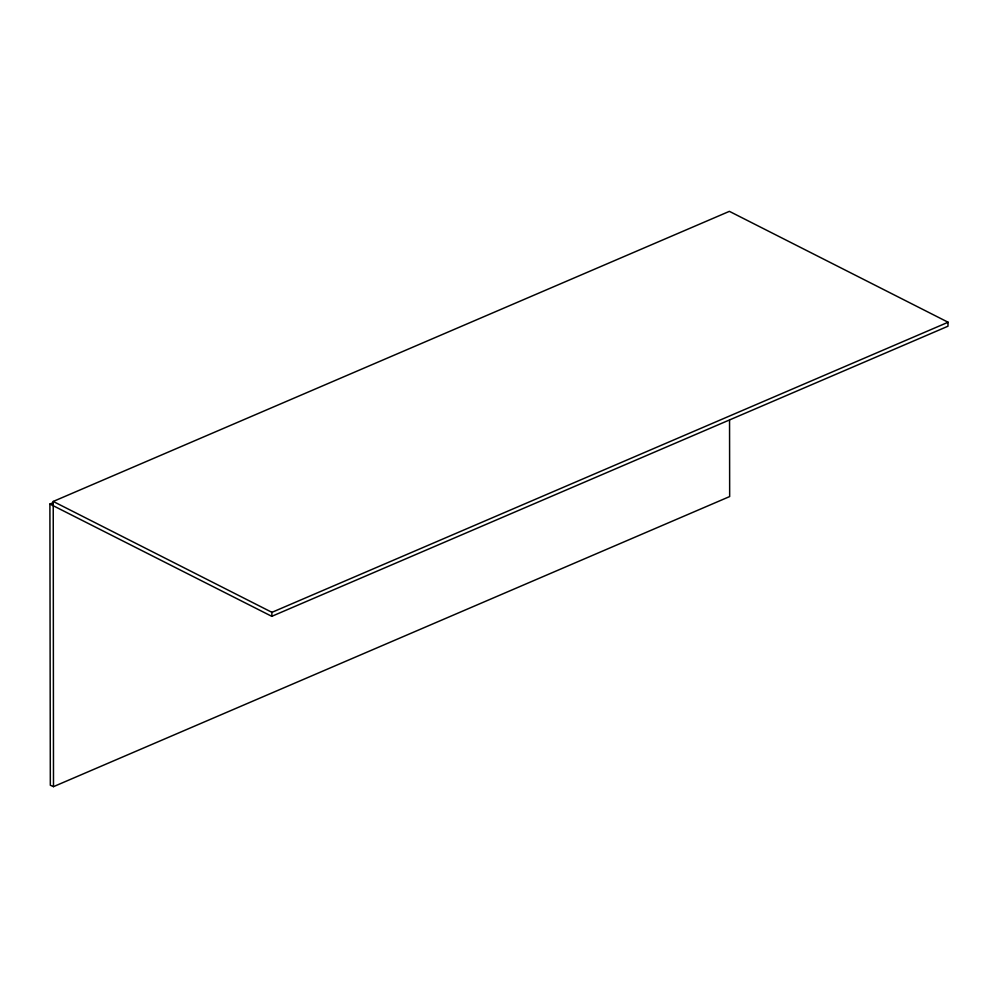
<?xml version="1.0" encoding="UTF-8"?>
<svg xmlns="http://www.w3.org/2000/svg" width="998" height="998" viewBox="0 0 998 998"><rect width="100%" height="100%" fill="white"/><g stroke="black" fill="none" stroke-linecap="round" stroke-linejoin="round"><path stroke-width="1.5" d="M53.493 786.649L50.324 785.239L49.9 504.04L271.78 616.327L947.938 326.246L948.1 322.242L729.388 211.351L53.231 501.445L53.493 786.649L729.663 496.555L729.55 420.432M271.78 616.327L271.943 612.335L948.1 322.242M49.9 504.04L52.769 502.817M53.231 501.445L271.943 612.335"/></g></svg>
